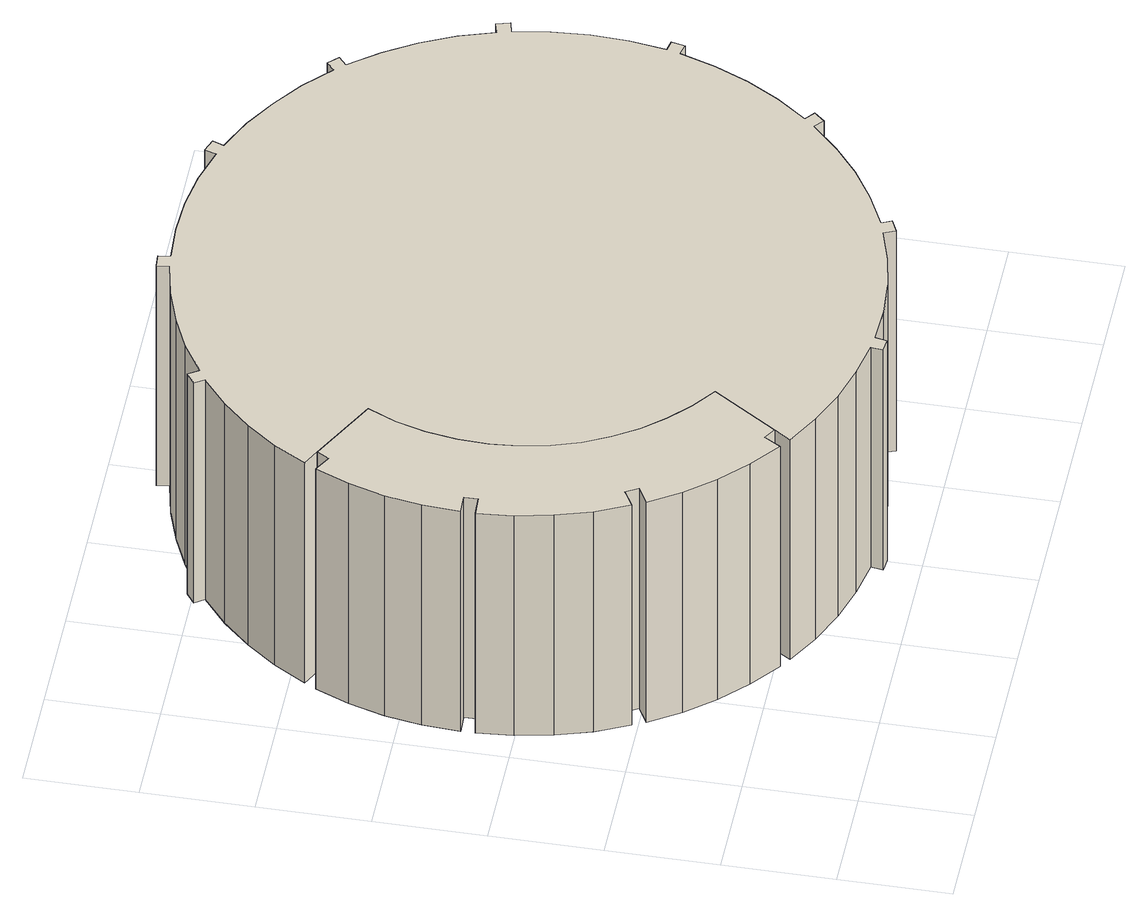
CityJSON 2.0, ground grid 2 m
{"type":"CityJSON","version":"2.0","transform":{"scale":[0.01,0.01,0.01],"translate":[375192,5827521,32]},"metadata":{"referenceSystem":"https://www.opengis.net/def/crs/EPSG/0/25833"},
"CityObjects":{
"building1":{"type":"Building","attributes":{"Gemeindeschluessel":"11000005","BezugspunktDach":"2200","function":"51009_1610","measuredHeight":5.04,"storeysAboveGround":0},"address":[{"country":"Germany","locality":"Berlin"}],"geometry":[{"type":"Solid","lod":"1","boundaries":[[[[0,1,2,3,4,5,6,7,8,9,10,11,12,13,14,15,16,17,18,19,20,21,22,23,24,25,26,27,28,29,30,31,32,33,34,35]],[[36,37,38,39,40,41,42,43,44,45,46,47,48,49,50,51,52,53,54,55,56,57,58,59,60,61,62,63,64,65,66,67,68,69,70,71]],[[36,71,35,34]],[[37,36,34,33]],[[38,37,33,32]],[[39,38,32,31]],[[40,39,31,30]],[[41,40,30,29]],[[42,41,29,28]],[[43,42,28,27]],[[44,43,27,26]],[[45,44,26,25]],[[46,45,25,24]],[[47,46,24,23]],[[48,47,23,22]],[[49,48,22,21]],[[50,49,21,20]],[[51,50,20,19]],[[52,51,19,18]],[[53,52,18,17]],[[54,53,17,16]],[[55,54,16,15]],[[56,55,15,14]],[[57,56,14,13]],[[58,57,13,12]],[[59,58,12,11]],[[60,59,11,10]],[[61,60,10,9]],[[62,61,9,8]],[[63,62,8,7]],[[64,63,7,6]],[[65,64,6,5]],[[66,65,5,4]],[[67,66,4,3]],[[68,67,3,2]],[[69,68,2,1]],[[70,69,1,0]],[[71,70,0,35]]]]}]},
"building2":{"type":"Building","attributes":{"name":"Wasserwerk Spandau Horizontalfilterbrunnen","Gemeindeschluessel":"11000005","BezugspunktDach":"2200","function":"31001_2512","measuredHeight":5.04,"storeysAboveGround":1},"address":[{"country":"Germany","locality":"Berlin","thoroughfareNumber":"13","thoroughfareName":"Schönwalder Allee"}],"geometry":[{"type":"Solid","lod":"1","boundaries":[[[[26,25,24,23,22,21,20,19,18,17,16,15,14,13,12,72,73,74,75,76,77,78,79,80,81,82,83,84,85,86,87,88,89,90,91,92,93,94,95,96,97,98,99,100,101,102,103,104,105,106,107,108,109,110,111,112,113,114,115,116,117,118,119,120,121,122,123,124,125,126,127,128,129,130,131,132,133,134,135,136,137,138,139]],[[140,141,142,143,144,145,146,147,148,149,150,151,152,153,154,155,156,157,158,159,160,161,162,163,164,165,166,167,168,169,170,171,172,173,174,175,176,177,178,179,180,181,182,183,184,185,186,187,188,189,190,191,192,193,194,195,196,197,198,199,200,201,202,203,204,205,206,58,57,56,55,54,53,52,51,50,49,48,47,46,45,44,207]],[[140,207,139,138]],[[141,140,138,137]],[[142,141,137,136]],[[143,142,136,135]],[[144,143,135,134]],[[145,144,134,133]],[[146,145,133,132]],[[147,146,132,131]],[[148,147,131,130]],[[149,148,130,129]],[[150,149,129,128]],[[151,150,128,127]],[[152,151,127,126]],[[153,152,126,125]],[[154,153,125,124]],[[155,154,124,123]],[[156,155,123,122]],[[157,156,122,121]],[[158,157,121,120]],[[159,158,120,119]],[[160,159,119,118]],[[161,160,118,117]],[[162,161,117,116]],[[163,162,116,115]],[[164,163,115,114]],[[165,164,114,113]],[[166,165,113,112]],[[167,166,112,111]],[[168,167,111,110]],[[169,168,110,109]],[[170,169,109,108]],[[171,170,108,107]],[[172,171,107,106]],[[173,172,106,105]],[[174,173,105,104]],[[175,174,104,103]],[[176,175,103,102]],[[177,176,102,101]],[[178,177,101,100]],[[179,178,100,99]],[[180,179,99,98]],[[181,180,98,97]],[[182,181,97,96]],[[183,182,96,95]],[[184,183,95,94]],[[185,184,94,93]],[[186,185,93,92]],[[187,186,92,91]],[[188,187,91,90]],[[189,188,90,89]],[[190,189,89,88]],[[191,190,88,87]],[[192,191,87,86]],[[193,192,86,85]],[[194,193,85,84]],[[195,194,84,83]],[[196,195,83,82]],[[197,196,82,81]],[[198,197,81,80]],[[199,198,80,79]],[[200,199,79,78]],[[201,200,78,77]],[[202,201,77,76]],[[203,202,76,75]],[[204,203,75,74]],[[205,204,74,73]],[[206,205,73,72]],[[58,206,72,12]],[[57,58,12,13]],[[56,57,13,14]],[[55,56,14,15]],[[54,55,15,16]],[[53,54,16,17]],[[52,53,17,18]],[[51,52,18,19]],[[50,51,19,20]],[[49,50,20,21]],[[48,49,21,22]],[[47,48,22,23]],[[46,47,23,24]],[[45,46,24,25]],[[44,45,25,26]],[[207,44,26,139]]]]}]}
},
"vertices":[
[57,602,523],[71,536,523],[91,472,523],[119,412,523],[149,429,523],[162,407,523],[130,389,523],[166,333,523],[209,280,523],[257,233,523],[309,191,523],[327,221,523],[348,208,523],[425,325,523],[383,356,523],[345,392,523],[311,432,523],[283,476,523],[259,523,523],[242,573,523],[231,625,523],[226,677,523],[228,733,523],[237,789,523],[253,843,523],[276,894,523],[153,959,523],[141,937,523],[111,954,523],[85,892,523],[66,827,523],[55,761,523],[51,693,523],[86,695,523],[87,670,523],[51,668,523],[87,670,19],[86,695,19],[51,693,19],[55,761,19],[66,827,19],[85,892,19],[111,954,19],[141,937,19],[153,959,19],[276,894,19],[253,843,19],[237,789,19],[228,733,19],[226,677,19],[231,625,19],[242,573,19],[259,523,19],[283,476,19],[311,432,19],[345,392,19],[383,356,19],[425,325,19],[348,208,19],[327,221,19],[309,191,19],[257,233,19],[209,280,19],[166,333,19],[130,389,19],[162,407,19],[149,429,19],[119,412,19],[91,472,19],[71,536,19],[57,602,19],[51,668,19],
[329,178,523],[388,145,523],[451,118,523],[516,99,523],[582,86,523],[579,64,523],[603,62,523],[607,83,523],[673,81,523],[740,86,523],[805,99,523],[868,118,523],[876,97,523],[900,108,523],[892,126,523],[952,156,523],[1009,192,523],[1061,234,523],[1109,282,523],[1125,267,523],[1142,286,523],[1125,300,523],[1165,354,523],[1199,412,523],[1226,473,523],[1247,537,523],[1268,532,523],[1273,557,523],[1253,561,523],[1263,628,523],[1266,695,523],[1261,762,523],[1249,828,523],[1271,833,523],[1264,857,523],[1243,852,523],[1222,916,523],[1193,977,523],[1158,1034,523],[1117,1088,523],[1133,1102,523],[1116,1120,523],[1100,1106,523],[1052,1152,523],[998,1192,523],[941,1227,523],[880,1254,523],[888,1275,523],[864,1284,523],[857,1263,523],[792,1282,523],[725,1293,523],[658,1296,523],[591,1292,523],[588,1314,523],[563,1312,523],[566,1289,523],[500,1275,523],[436,1254,523],[376,1227,523],[318,1192,523],[306,1211,523],[285,1196,523],[297,1178,523],[245,1135,523],[198,1086,523],[157,1033,523],[122,975,523],[157,1033,19],[198,1086,19],[245,1135,19],[297,1178,19],[285,1196,19],[306,1211,19],[318,1192,19],[376,1227,19],[436,1254,19],[500,1275,19],[566,1289,19],[563,1312,19],[588,1314,19],[591,1292,19],[658,1296,19],[725,1293,19],[792,1282,19],[857,1263,19],[864,1284,19],[888,1275,19],[880,1254,19],[941,1227,19],[998,1192,19],[1052,1152,19],[1100,1106,19],[1116,1120,19],[1133,1102,19],[1117,1088,19],[1158,1034,19],[1193,977,19],[1222,916,19],[1243,852,19],[1264,857,19],[1271,833,19],[1249,828,19],[1261,762,19],[1266,695,19],[1263,628,19],[1253,561,19],[1273,557,19],[1268,532,19],[1247,537,19],[1226,473,19],[1199,412,19],[1165,354,19],[1125,300,19],[1142,286,19],[1125,267,19],[1109,282,19],[1061,234,19],[1009,192,19],[952,156,19],[892,126,19],[900,108,19],[876,97,19],[868,118,19],[805,99,19],[740,86,19],[673,81,19],[607,83,19],[603,62,19],[579,64,19],[582,86,19],[516,99,19],[451,118,19],[388,145,19],[329,178,19],[122,975,19]
]}
